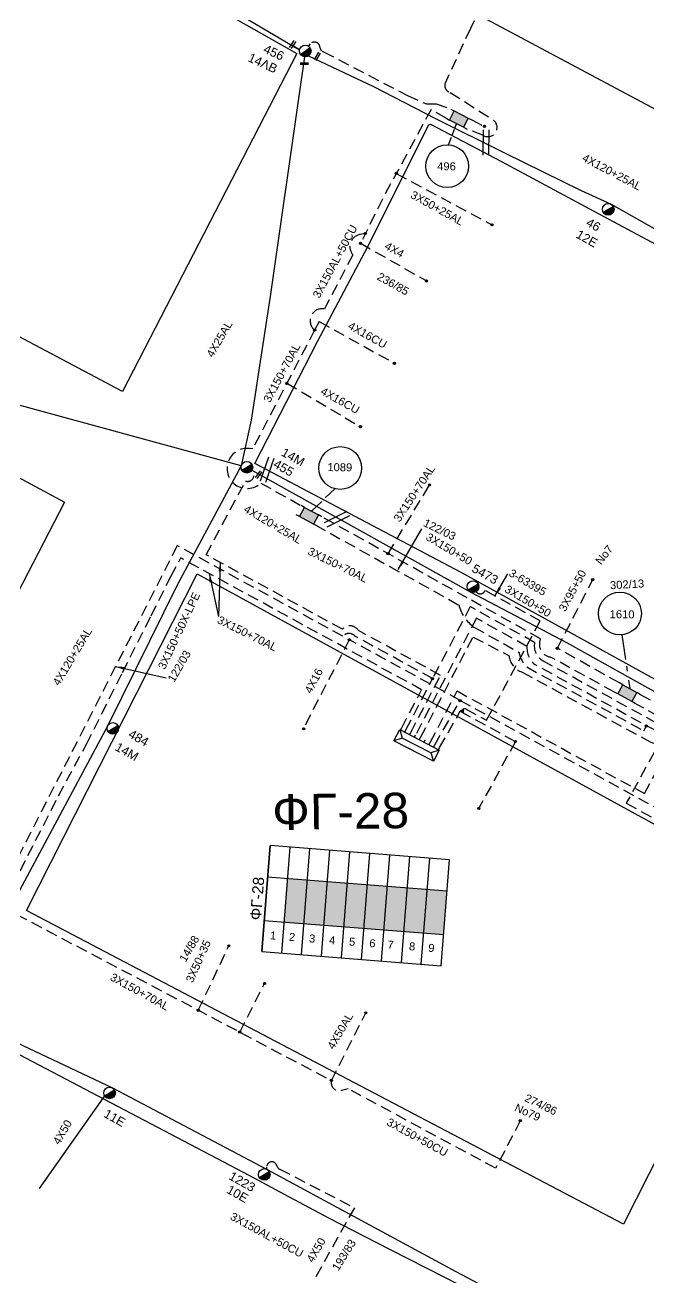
# Model space of a CAD drawing. Header units: millimetres. Extents: x 2087 to 5289, y 222 to 1137.
# Drawn here: x 2357.1 to 2427.3, y 575 to 716 of the extents above; entities that cross this region are included whole.
import ezdxf
from ezdxf.enums import TextEntityAlignment as Align

# ---------------------------------------------------------------- set-up
doc = ezdxf.new("R2010")
doc.units = ezdxf.units.MM
doc.linetypes.add('DASHED', pattern=[19.05, 12.7, -6.35])
for name, color, linetype in [('Link Box 4 Διευθύνσεων', 7, 'Continuous'), ('Pillar OTE', 7, 'Continuous'), ('Άγνωστα', 7, 'Continuous'), ('Ασφαλειοκιβώτια Χ.Τ 9 αναχωρήσεων', 7, 'Continuous'), ('Εναέρια παροχή ΧΤ 4x16', 7, 'SYN_LINE'), ('Επιγραφές - Σχήματα', 7, 'Continuous'), ('Καλωδια ΧΤ    3Χ95+50', 7, 'DASHED'), ('Καλώδια ΧΤ   3x150+50CU', 7, 'DASHED'), ('Καλώδια ΧΤ   3x150+70AL', 7, 'DASHED'), ('Καλώδια ΧΤ   3x150AL+50CU', 7, 'DASHED'), ('Καλώδια ΧΤ   4x50AL', 7, 'DASHED'), ('Μηχανική τομή', 7, 'Continuous'), ('Στύλος ΦΜ', 7, 'Continuous'), ('Στύλος ΦΜ @ 1', 7, 'Continuous'), ('Συνδέσεις', 7, 'Continuous'), ('Συνεστραμμενα ΧΤ  4Χ120+25 Al', 7, 'Continuous'), ('Τομή', 7, 'Continuous'), ('Υπογεια καλωδια Παροχων ΧΤ 4Χ50', 7, 'DASHED'), ('Υποσταθμός πόλεως', 7, 'Continuous'), ('Υπόβαθρο ΔΕΗ', 7, 'Continuous'), ('Υπόγεια Καλώδια Δικτύου ΧΤ   .10', 7, 'DASHED'), ('Υπόγεια καλώδια Παροχών ΧΤ   4x16CU', 7, 'DASHED'), ('Υπόγειο καλώδιο Μέσης Τάσης 20KV', 7, 'Continuous')]:
    doc.layers.add(name, color=color, linetype=linetype)
doc.styles.add('arial', font='arial.ttf')
doc.styles.get("Standard").update_dxf_attribs({"font": 'arial.ttf'})
doc.linetypes.add('SYN_LINE', pattern='A,0.5,-0.0001,["/\\/\\/\\/",Standard,S=0.1,R=0,X=0,Y=-0.05],-0.25', length=0.7501)
doc.dimstyles.new('ISO-25', dxfattribs={"dimtxt": 2.5, "dimasz": 2.5, "dimexe": 1.25, "dimexo": 0.625, "dimtad": 1, "dimtxsty": 'Standard', "dimcen": 2.5, "dimadec": 0, "dimazin": 0, "dimtfac": 1, "dimtmove": 0, "dimatfit": 3, "dimfxl": 1, "dimarcsym": 0})

# ---------------------------------------------------------------- blocks, each defined once
blk = doc.blocks.new('ΤΟΜΗ')
at = {"layer": 'Τομή', "ltscale": 40}
for p, q in [((-5.68, 0), (5.68, 0)), ((5.68, -2.33), (-5.68, -2.33))]:
    blk.add_line(p, q, dxfattribs=at)
blk = doc.blocks.new('ΜΗΧΑΝΙΚΗ ΤΟΜΗ')
at = {"layer": 'Μηχανική τομή', "ltscale": 40}
for p, q in [((-1.89, 0.78), (1.89, 0.78)), ((1.89, 0), (-1.89, 0))]:
    blk.add_line(p, q, dxfattribs=at)
blk = doc.blocks.new('ΥΠΑΡΧΩΝ ΤΣΙΜΕΝΤΕΝΙΟΣ ΣΤΥΛΟΣ')
at = {"layer": 'Στύλος ΦΜ'}
blk.add_hatch(color=7, dxfattribs=at).paths.add_polyline_path([(-1.29, -2.28, 0.574793), (2.62, 0, 0.268822), (1.3, 2.27)])
at = {"layer": 'Στύλος ΦΜ', "color": 7}
blk.add_line((-1.29, -2.28), (1.3, 2.27), dxfattribs=at)
blk.add_circle((0, 0), 2.62, dxfattribs=at)
at = {"layer": 'Στύλος ΦΜ', "flags": 4}
for tag, p in [('ΑΡΙΘΜΟΣ', (-4.68, 8.05)), ('ΤΥΠΟΣ', (-4.91, 3.03))]:
    blk.add_attdef(tag, p, '', height=4, dxfattribs=at)
blk = doc.blocks.new('LINK BOX 4 ΑΝΑΧΩΡΗΣΕΩΝ')
at = {"layer": 'Link Box 4 Διευθύνσεων', "ltscale": 40}
blk.add_hatch(color=256, dxfattribs=at).paths.add_polyline_path([(-3.54, 0), (-3.54, -4.67), (3.54, -4.67), (3.54, 0)])
for p, q in [((-3.54, 0), (-5.33, 0)), ((5.33, 0), (3.54, 0)), ((-3.54, -4.67), (-5.33, -4.67)), ((5.33, -4.67), (3.54, -4.67))]:
    blk.add_line(p, q, dxfattribs=at)
blk.add_lwpolyline([(-3.54, -4.67), (-3.54, 0), (3.54, 0), (3.54, -4.67)], close=True, dxfattribs=at)
blk = doc.blocks.new('_ΣΥΝΔΕΣΗ')
at = {"layer": 'Συνδέσεις', "linetype": 'SYN_LINE', "ltscale": 40}
blk.add_hatch(color=256, dxfattribs=at).paths.add_polyline_path([(0.5, -0.01, 1), (-0.5, -0.01, 1)])
at = {"layer": 'Συνδέσεις'}
blk.add_circle((0, -0.01), 0.5, dxfattribs=at)
blk = doc.blocks.new('ΑΣΦΑΛΕΙΟΚΙΒΩΤΙΟ ΥΠΟΣΤΑΘΜΟΥ 9 ΑΝΑΧΩΡΗΣΕΩΝ')
at = {"layer": 'Ασφαλειοκιβώτια Χ.Τ 9 αναχωρήσεων', "ltscale": 40}
for p, q in [((-23.8, 40.36), (24.02, 40.36)), ((-9.72, 40.36), (-9.72, -40.64)), ((9.94, 40.36), (9.94, -40.64)), ((-23.8, 31.36), (24.02, 31.36)), ((-23.8, 22.36), (24.02, 22.36)), ((-23.8, 13.36), (24.02, 13.36)), ((-23.8, 4.36), (24.02, 4.36)), ((-23.8, -4.64), (24.02, -4.64)), ((-23.8, -13.64), (24.02, -13.64)), ((-23.8, -22.64), (24.02, -22.64)), ((-23.8, -31.64), (24.02, -31.64))]:
    blk.add_line(p, q, dxfattribs=at)
at = {"layer": 'Ασφαλειοκιβώτια Χ.Τ 9 αναχωρήσεων'}
blk.add_lwpolyline([(-23.8, -40.64), (24.02, -40.64), (24.02, 40.36), (-23.8, 40.36)], close=True, dxfattribs=at)
for s, p in [('1', (-17.96, 37.24)), ('2', (-17.96, 28.67)), ('3', (-17.96, 19.6)), ('4', (-17.96, 10.58)), ('5', (-17.96, 1.57)), ('6', (-17.96, -7.57)), ('7', (-17.96, -15.81)), ('8', (-17.96, -25.5)), ('9', (-17.96, -34.19))]:
    blk.add_text(s, height=3.6, rotation=270, dxfattribs=at).set_placement(p)
at = {"layer": 'Ασφαλειοκιβώτια Χ.Τ 9 αναχωρήσεων', "ltscale": 40}
for tag, height, p in [('ΟΝΟΜΑ', 5, (-0.16, 44.31)), ('ΚΕΙΜΕΝΟ 1', 2, (17.06, 35.59)), ('ΚΕΙΜΕΝΟ 2', 2, (17.06, 26.88)), ('ΚΕΙΜΕΝΟ 3', 2, (17.06, 17.69)), ('ΚΕΙΜΕΝΟ 4', 2, (17.06, 8.71)), ('ΚΕΙΜΕΝΟ 5', 2, (17.06, -0.13)), ('ΚΕΙΜΕΝΟ 6', 2, (17.06, -9.05)), ('ΚΕΙΜΕΝΟ 7', 2, (17.06, -18.13)), ('ΚΕΙΜΕΝΟ 8', 2, (17.06, -26.85)), ('ΚΕΙΜΕΝΟ 9', 2, (17.06, -35.99)), ('ΣΧ', 2, (-0.1, -42.64))]:
    blk.add_attdef(tag, text='', height=height, dxfattribs=at).set_placement(p, align=Align.MIDDLE_CENTER)
blk = doc.blocks.new('ΥΠΟΣΤΑΘΜΟΣ ΠΟΛΕΩΣ 9 ΑΝΑΧΩΡΗΣΕΩΝ')
at = {"layer": 'Υποσταθμός πόλεως', "ltscale": 40}
for p, q in [((-9.63, -2.82), (-9.63, -4)), ((-7.12, -2.82), (-7.12, -4)), ((-4.84, -2.82), (-4.84, -4)), ((-2.36, -2.82), (-2.36, -4)), ((0.09, -2.82), (0.09, -4)), ((2.55, -2.82), (2.55, -4)), ((5.02, -2.82), (5.02, -4)), ((7.48, -2.82), (7.48, -4)), ((9.61, -2.82), (9.61, -4))]:
    blk.add_line(p, q, dxfattribs=at)
blk.add_lwpolyline([(-10.02, 2.82), (10.02, 2.82), (10.02, -2.82), (-10.02, -2.82)], close=True, dxfattribs=at)
for points in [[(-7.21, 0), (-10.02, 2.82)], [(-10.02, -2.82), (-7.21, 0)], [(-7.21, 0), (7.21, 0)], [(7.21, 0), (10.02, 2.82)], [(10.02, -2.82), (7.21, 0)]]:
    blk.add_lwpolyline(points, dxfattribs=at)
at = {"layer": 'Υποσταθμός πόλεως', "linetype": 'SYN_LINE', "ltscale": 40, "flags": 1}
for tag, p in [('ΜΕΤΑΣΧΗΜΑΤΙΣΜΟΣ', (10.79, 1.71)), ('ΙΣΧΥΣ', (10.77, -1.08)), ('ΑΡΙΘΜΟΣ', (10.89, -3.8))]:
    blk.add_attdef(tag, p, '', height=1.8, dxfattribs=at)

msp = doc.modelspace()

# ---------------------------------------------------------------- hatches: boundary and pattern name
at = {"layer": 'Ασφαλειοκιβώτια Χ.Τ 9 αναχωρήσεων'}
h = msp.add_hatch(color=173, dxfattribs=at)
h.dxf.hatch_style = 1
h.paths.add_polyline_path([(2386.66, 620), (2386.28, 615.1), (2388.52, 614.92), (2388.91, 619.82)])
h = msp.add_hatch(color=133, dxfattribs=at)
h.dxf.hatch_style = 1
h.paths.add_polyline_path([(2388.91, 619.82), (2388.52, 614.92), (2390.76, 614.74), (2391.15, 619.64)])
h = msp.add_hatch(color=6, dxfattribs=at)
h.dxf.hatch_style = 1
h.paths.add_polyline_path([(2391.15, 619.64), (2390.76, 614.74), (2393.01, 614.57), (2393.39, 619.47)])
h = msp.add_hatch(color=62, dxfattribs=at)
h.dxf.hatch_style = 1
h.paths.add_polyline_path([(2393.39, 619.47), (2393.01, 614.57), (2395.25, 614.39), (2395.63, 619.29)])
h = msp.add_hatch(color=1, dxfattribs=at)
h.dxf.hatch_style = 1
h.paths.add_polyline_path([(2395.63, 619.29), (2395.25, 614.39), (2397.49, 614.21), (2397.88, 619.11)])
h = msp.add_hatch(color=30, dxfattribs=at)
h.dxf.hatch_style = 1
h.paths.add_polyline_path([(2397.88, 619.11), (2397.49, 614.21), (2399.74, 614.04), (2400.12, 618.94)])
h = msp.add_hatch(color=85, dxfattribs=at)
h.dxf.hatch_style = 1
h.paths.add_polyline_path([(2400.12, 618.94), (2399.74, 614.04), (2401.98, 613.86), (2402.36, 618.76)])
h = msp.add_hatch(color=27, dxfattribs=at)
h.dxf.hatch_style = 1
h.paths.add_polyline_path([(2402.36, 618.76), (2401.98, 613.86), (2404.22, 613.68), (2404.61, 618.58)])
at = {"layer": 'Συνδέσεις', "linetype": 'DASHED', "ltscale": 0.1}
h = msp.add_hatch(color=256, dxfattribs=at)
h.dxf.hatch_style = 1
h.paths.add_polyline_path([(2406.39, 638.62), (2406.42, 639.04), (2406.08, 638.79)])

# ---------------------------------------------------------------- linework, layer by layer
at = {"layer": 'Pillar OTE', "ltscale": 40}
msp.add_lwpolyline([(2406.08, 638.79), (2406.42, 639.04), (2406.39, 638.62), (2406.08, 638.79)], dxfattribs=at)
at = {"layer": 'Άγνωστα', "color": 6, "linetype": 'SYN_LINE', "ltscale": 10}
for points in [[(2362.68, 728.03), (2377.49, 719.41), (2377.49, 719.41), (2388.01, 713.19), (2387.08, 713.77), (2388.01, 713.19)], [(2389.03, 712.54), (2396.32, 709.06), (2403.2, 705.5), (2411.05, 701.6), (2419.67, 697.38), (2423.03, 695.83), (2447.22, 682.15), (2447.22, 682.15), (2452.12, 679.58), (2469.94, 669.46), (2469.94, 669.46), (2480.71, 663.46), (2504.49, 650.44), (2508.82, 648.28), (2508.82, 648.28)]]:
    msp.add_lwpolyline(points, dxfattribs=at)
at = {"layer": 'Άγνωστα', "color": 133, "linetype": 'DASHED', "ltscale": 0.1}
msp.add_lwpolyline([(2389, 713.63), (2389.22, 713.87, -0.674392), (2390.3, 713.49, 0.309856), (2390.68, 712.99), (2400.14, 708.06), (2402.28, 707.12), (2403.36, 707.12), (2405.01, 706.54)], format="xyb", dxfattribs=at)
at = {"layer": 'Άγνωστα', "color": 133, "linetype": 'SYN_LINE', "ltscale": 10}
for points in [[(2388.55, 712.43), (2387.89, 707.73), (2384.73, 685.7), (2382.58, 671.53), (2381.44, 666.4)], [(2381.44, 666.4), (2374.29, 653.05), (2366.44, 637.19), (2353.64, 613.31), (2349.78, 605.08)]]:
    msp.add_lwpolyline(points, dxfattribs=at)
at = {"layer": 'Άγνωστα', "color": 133, "linetype": 'DASHED', "ltscale": 0.1}
for points in [[(2404.48, 705.5), (2402.79, 706.48), (2397.32, 696.41), (2394.86, 691.44)], [(2398.88, 699.3), (2409.64, 693.52)], [(2394.86, 691.44), (2402.28, 687.21)]]:
    msp.add_lwpolyline(points, dxfattribs=at)
at = {"layer": 'Άγνωστα', "color": 30, "linetype": 'DASHED', "ltscale": 0.1}
msp.add_lwpolyline([(2355.77, 615.18), (2355.04, 615.92, -0.349124), (2354.86, 617.47), (2360.9, 629.28), (2364.04, 635.08), (2368.11, 643.17), (2371.32, 649.54), (2373.52, 653.95), (2374.66, 656.04), (2374.66, 656.04), (2374.66, 656.04, 0.182969), (2374.66, 656.04, -0.257385), (2374.66, 656.04), (2374.66, 656.04)], format="xyb", dxfattribs=at)
for points in [[(2376.62, 605.16), (2380.05, 612.4)], [(2381.28, 602.7), (2384.07, 608.17)]]:
    msp.add_lwpolyline(points, dxfattribs=at)
at = {"layer": 'Επιγραφές - Σχήματα'}
for points in [[(2405.5, 704.47), (2405.66, 704.89)], [(2404.77, 702.52), (2405.1, 703.39)], [(2405.18, 703.62), (2405.43, 704.27)]]:
    msp.add_lwpolyline(points, dxfattribs=at)
for centre in [(2404.61, 700.12), (2392.58, 666.16), (2424.03, 649.79)]:
    msp.add_circle(centre, 2.41, dxfattribs=at)
at = {"layer": 'Καλωδια ΧΤ    3Χ95+50', "color": 173, "linetype": 'DASHED', "ltscale": 0.1}
msp.add_lwpolyline([(2417, 645.89), (2420.97, 653.6)], dxfattribs=at)
at = {"layer": 'Καλώδια ΧΤ   3x150+50CU', "color": 133, "ltscale": 0.1}
msp.add_lwpolyline([(2395.4, 692.54), (2394.84, 692.44, 0.576799), (2393.99, 690.15), (2390.82, 684.08), (2390.54, 684.08, 0.706218), (2389.7, 681.68, 0.54665)], format="xyb", dxfattribs=at)
at = {"layer": 'Καλώδια ΧΤ   3x150+50CU', "color": 27, "linetype": 'DASHED', "ltscale": 0.1}
msp.add_lwpolyline([(2406.42, 639.04, -0.282719), (2406.73, 639.05), (2409.04, 637.78), (2409.04, 637.78), (2409.04, 637.78), (2415.07, 648.96), (2408.86, 652.39, -0.640089), (2407.86, 652.26)], format="xyb", dxfattribs=at)
at = {"layer": 'Καλώδια ΧΤ   3x150+50CU', "color": 30, "ltscale": 0.1}
msp.add_lwpolyline([(2412.83, 592.74), (2410.05, 587.4), (2393.49, 596.31), (2392.73, 596.12, -0.563564), (2391.59, 597.26)], format="xyb", dxfattribs=at)
at = {"layer": 'Καλώδια ΧΤ   3x150+50CU', "color": 85, "ltscale": 0.1}
msp.add_lwpolyline([(2384.33, 587.28), (2384.33, 587.56, -0.709289), (2385.32, 587.91, -0.090617), (2385.51, 587.56, 0.231333), (2385.77, 587.29), (2394.17, 582.95)], format="xyb", dxfattribs=at)
at = {"layer": 'Καλώδια ΧΤ   3x150+70AL', "color": 133, "ltscale": 0.1}
msp.add_lwpolyline([(2390.22, 682.63), (2389.7, 681.68), (2382.76, 668.37), (2382.58, 668.32, 1.650034), (2383.65, 664.46), (2388.18, 661.93)], format="xyb", dxfattribs=at)
at = {"layer": 'Καλώδια ΧΤ   3x150+70AL', "color": 133, "linetype": 'DASHED', "ltscale": 0.1}
msp.add_lwpolyline([(2455.45, 668.18), (2444.14, 645.95), (2442.02, 645.74), (2436.21, 634.47), (2432.01, 636.78, -0.24175), (2428.09, 636.58), (2414.47, 644.05, -0.242338), (2413.57, 646.1), (2407.9, 649.26), (2407.9, 649.26), (2401.04, 636.11)], format="xyb", dxfattribs=at)
at = {"layer": 'Καλώδια ΧΤ   3x150+70AL', "color": 6, "linetype": 'DASHED', "ltscale": 0.1}
msp.add_lwpolyline([(2402.7, 635.28), (2405.72, 641.08), (2426.78, 629.54), (2431.58, 638.46, 0.365098), (2433.28, 641.5), (2433.28, 641.5), (2433.28, 641.5), (2438.24, 650.94), (2444.52, 663.44), (2445.14, 665.06), (2445.79, 665.47, 0.339343), (2446.58, 667.6)], format="xyb", dxfattribs=at)
at = {"layer": 'Καλώδια ΧΤ   3x150+70AL', "color": 1, "linetype": 'DASHED', "ltscale": 0.1}
msp.add_lwpolyline([(2400.51, 636.41), (2403.86, 642.83), (2394.65, 647.87, 0.494913), (2392.83, 648.02), (2377.5, 656.41), (2381.94, 664.69, 0.807133), (2382.65, 665.92)], format="xyb", dxfattribs=at)
at = {"layer": 'Καλώδια ΧΤ   3x150+70AL', "color": 173, "ltscale": 0.1}
msp.add_lwpolyline([(2397.96, 656.52), (2402.61, 664.24)], dxfattribs=at)
at = {"layer": 'Καλώδια ΧΤ   3x150+70AL', "color": 173, "linetype": 'DASHED', "ltscale": 0.1}
msp.add_lwpolyline([(2423.42, 640.95), (2416.21, 644.9, -0.491219), (2415.1, 646.96), (2406.87, 651.55), (2390.52, 660.67)], format="xyb", dxfattribs=at)
at = {"layer": 'Καλώδια ΧΤ   3x150+70AL', "color": 30, "ltscale": 0.1}
msp.add_lwpolyline([(2355.86, 615.35), (2356.19, 615.95), (2391.59, 597.26)], dxfattribs=at)
at = {"layer": 'Καλώδια ΧΤ   3x150AL+50CU', "color": 133, "linetype": 'DASHED', "ltscale": 0.1}
msp.add_lwpolyline([(2389.77, 659.75), (2405.91, 650.75, 0.168959), (2407.6, 648.26), (2412.69, 645.42, 0.153657), (2413.55, 643.78), (2426.71, 636.61), (2427.01, 637.17)], format="xyb", dxfattribs=at)
at = {"layer": 'Καλώδια ΧΤ   3x150AL+50CU', "color": 62, "linetype": 'DASHED', "ltscale": 0.1}
for points in [[(2399.97, 636.7), (2402.97, 642.47), (2394.24, 647.25, 0.446735), (2392.88, 647.23), (2374.26, 657.43), (2353.93, 617.63), (2348.86, 607.71, 0.607295), (2348.89, 604.83)], [(2438.6, 637.59), (2438.21, 636.85), (2433.38, 639.4, -0.401358), (2428.15, 637.47), (2415.42, 644.45, -0.336834), (2414.44, 646.54)]]:
    msp.add_lwpolyline(points, format="xyb", dxfattribs=at)
at = {"layer": 'Καλώδια ΧΤ   3x150AL+50CU', "color": 30, "linetype": 'DASHED', "ltscale": 0.1}
msp.add_lwpolyline([(2399.5, 636.94), (2401.73, 641.22), (2374.65, 656.04)], dxfattribs=at)
at = {"layer": 'Καλώδια ΧΤ   3x150AL+50CU', "color": 62, "linetype": 'DASHED', "ltscale": 0.1}
msp.add_lwpolyline([(2414.43, 646.54), (2407.2, 650.57), (2402.97, 642.47)], dxfattribs=at)
at = {"layer": 'Καλώδια ΧΤ   3x150AL+50CU', "color": 173, "linetype": 'DASHED', "ltscale": 0.1}
for points in [[(2401.61, 635.84), (2407.51, 647.15), (2411.56, 645.04), (2411.56, 645.04, 0.290655), (2413.03, 643.2), (2427.43, 635.35, 0.250184), (2431.75, 635.95), (2438.42, 632.38)], [(2426.31, 640.7), (2436.98, 634.85), (2437.23, 632.1), (2441.35, 629.89, 0.963751), (2441.78, 630.57), (2440.76, 631.12)]]:
    msp.add_lwpolyline(points, format="xyb", dxfattribs=at)
at = {"layer": 'Καλώδια ΧΤ   3x150AL+50CU', "color": 85, "linetype": 'DASHED', "ltscale": 0.1}
for points in [[(2406.06, 640.02), (2393.54, 646.87)], [(2403.2, 635.01), (2406.06, 640.02), (2435.1, 624.1)]]:
    msp.add_lwpolyline(points, dxfattribs=at)
at = {"layer": 'Καλώδια ΧΤ   3x150AL+50CU', "color": 173, "linetype": 'DASHED', "ltscale": 0.1}
for points in [[(2423.98, 641.98), (2417.11, 645.83)], [(2425.55, 639.78), (2429.71, 637.51), (2424.74, 628.45), (2434.35, 623.18)]]:
    msp.add_lwpolyline(points, dxfattribs=at)
at = {"layer": 'Καλώδια ΧΤ   3x150AL+50CU', "color": 27, "linetype": 'DASHED', "ltscale": 0.1}
msp.add_lwpolyline([(2403.76, 634.72), (2406.08, 638.79), (2412.28, 635.4), (2408.16, 627.88)], dxfattribs=at)
at = {"layer": 'Καλώδια ΧΤ   4x50AL', "color": 30, "ltscale": 0.1}
msp.add_lwpolyline([(2391.59, 597.26), (2395.46, 604.88)], dxfattribs=at)
at = {"layer": 'Συνεστραμμενα ΧΤ  4Χ120+25 Al', "color": 27, "linetype": 'SYN_LINE', "ltscale": 10}
msp.add_lwpolyline([(2382.65, 665.92), (2407.18, 652.24), (2407.18, 652.24), (2407.18, 652.24), (2418.11, 646.5), (2427.16, 641.44), (2431.28, 639.13), (2441.32, 633.67), (2457.99, 624.55), (2457.99, 624.55)], dxfattribs=at)
at = {"layer": 'Συνεστραμμενα ΧΤ  4Χ120+25 Al', "color": 85, "linetype": 'SYN_LINE', "ltscale": 10}
msp.add_lwpolyline([(2350.1, 604.38), (2366.96, 596.43), (2384.36, 587.26), (2405.58, 575.79), (2419.43, 568.42), (2428.34, 563.8), (2428.34, 563.8), (2447.18, 553.93), (2456.2, 549.39), (2470.83, 541.54), (2475.32, 539.23), (2495.23, 529.18), (2495.23, 529.18), (2495.23, 529.18), (2504.29, 523.01)], dxfattribs=at)
at = {"layer": 'Υπογεια καλωδια Παροχων ΧΤ 4Χ50', "color": 85, "linetype": 'DASHED', "ltscale": 0.1}
msp.add_lwpolyline([(2394.17, 582.95), (2389.63, 574.79)], dxfattribs=at)
at = {"layer": 'Υπόβαθρο ΔΕΗ'}
for points in [[(2495.13, 782.85), (2449.47, 695.07), (2409.05, 716.63), (2441.27, 779.51), (2448.31, 783.69)], [(2337.3, 691.05), (2357.83, 729.74), (2387.7, 712.8), (2368.09, 674.75), (2337.31, 691.07)], [(2450.52, 679.05), (2431.24, 640.57), (2406.19, 654.41), (2382.96, 666.66), (2382.96, 666.66), (2382.96, 666.66), (2390.04, 680.4), (2396.03, 691.72), (2401.13, 701.95), (2402.54, 704.77), (2402.72, 704.85), (2410.72, 700.64), (2420.62, 695.32), (2428.11, 691.29), (2436.63, 686.58), (2445.74, 681.54), (2450.56, 679.12)], [(2330.88, 678.84), (2361.58, 662.33), (2342.06, 624.55), (2311.04, 641.54), (2330.88, 678.84)], [(2391.99, 663.83), (2390.9, 662.79)], [(2390.51, 662.41), (2389.35, 661.3)], [(2376.48, 654.24), (2443.02, 617.81), (2424.43, 581.11), (2357.31, 616.37), (2376.48, 654.24)], [(2424.26, 647.39), (2424.66, 644.63)], [(2424.78, 643.86), (2424.86, 643.32)], [(2425, 642.31), (2425.14, 641.34)], [(2349.79, 603.66), (2374.95, 590.47), (2382.39, 586.58), (2386.27, 584.48), (2391.27, 581.81), (2398.13, 578.29), (2404.37, 575.09), (2409.32, 572.56), (2415.8, 568.88), (2417.44, 567.94), (2406.38, 546.64), (2401.05, 536.39), (2398.75, 531.87), (2330.26, 567.5), (2330.26, 567.5), (2330.26, 567.5), (2330.26, 567.5), (2330.26, 567.5), (2330.26, 567.5), (2330.26, 567.5), (2335.33, 576.71), (2340.85, 586.97), (2345.38, 595.42), (2349.79, 603.66)]]:
    msp.add_lwpolyline(points, dxfattribs=at)
at = {"layer": 'Υπόγεια Καλώδια Δικτύου ΧΤ   .10', "color": 30, "ltscale": 0.1}
msp.add_lwpolyline([(2432.08, 762.49), (2432.36, 762.99, 1.274654), (2430.18, 763.09, 0.141962), (2430.18, 761.63), (2424.82, 750.67), (2419.6, 741.26), (2418.89, 740.01), (2418.55, 739.83, 0.816349), (2418.19, 736.74), (2407.21, 715.59), (2404.41, 709.54, 0.477596), (2404.96, 708.4), (2409.74, 705.35, -0.993744), (2408.63, 703.59), (2406.85, 704.28)], format="xyb", dxfattribs=at)
msp.add_lwpolyline([(2407.38, 705.32), (2408.77, 704.6)], dxfattribs=at)
at = {"layer": 'Υπόγεια καλώδια Παροχών ΧΤ   4x16CU', "color": 133, "ltscale": 0.1}
for points in [[(2390.22, 682.63), (2398.66, 677.94)], [(2386.58, 675.7), (2394.85, 670.81)]]:
    msp.add_lwpolyline(points, dxfattribs=at)
at = {"layer": 'Υπόγεια καλώδια Παροχών ΧΤ   4x16CU', "color": 85, "linetype": 'DASHED', "ltscale": 0.1}
msp.add_lwpolyline([(2393.6, 646.84), (2388.42, 636.82)], dxfattribs=at)
at = {"layer": 'Υπόγειο καλώδιο Μέσης Τάσης 20KV', "color": 1, "linetype": 'SYN_LINE', "ltscale": 10}
msp.add_lwpolyline([(2381.44, 666.4), (2333.51, 679.49), (2333.51, 679.49)], dxfattribs=at)
at = {"layer": 'Υπόγειο καλώδιο Μέσης Τάσης 20KV', "color": 85, "linetype": 'SYN_LINE', "ltscale": 10}
msp.add_lwpolyline([(2366.08, 595.52), (2358.72, 585.11), (2358.72, 585.11)], dxfattribs=at)

# ---------------------------------------------------------------- block references
at = {"layer": 'Link Box 4 Διευθύνσεων', "xscale": 0.2499999999999999, "yscale": 0.2499999999999999, "zscale": 0.2499999999999999}
for p, rotation in [((2405.66, 704.89), 152.738175983688), ((2389.35, 661.3), 331.8039640541659), ((2425.14, 641.34), 331.2700761235023)]:
    msp.add_blockref('LINK BOX 4 ΑΝΑΧΩΡΗΣΕΩΝ', p, dxfattribs=dict(at, rotation=rotation))
at = {"layer": 'Ασφαλειοκιβώτια Χ.Τ 9 αναχωρήσεων', "xscale": 0.2500000000000074, "yscale": 0.2500000000000074, "zscale": 0.2500000000000074, "rotation": 85.49967385652796}
msp.add_blockref('ΑΣΦΑΛΕΙΟΚΙΒΩΤΙΟ ΥΠΟΣΤΑΘΜΟΥ 9 ΑΝΑΧΩΡΗΣΕΩΝ', (2394.28, 616.9), dxfattribs=at).add_auto_attribs({'ΟΝΟΜΑ': 'ΦΓ-28'})
at = {"layer": 'Μηχανική τομή'}
for p, xscale, yscale, zscale, rotation in [((2387.31, 713.76), 0.25, 0.25, 0.25, 56.6259920651197), ((2390.09, 712.42), 0.25, 0.25, 0.25, 59.62206558322919), ((2383.33, 665.47), 0.2499999999999999, 0.2499999999999999, 0.2499999999999999, 234.5127996605442)]:
    msp.add_blockref('ΜΗΧΑΝΙΚΗ ΤΟΜΗ', p, dxfattribs=dict(at, xscale=xscale, yscale=yscale, zscale=zscale, rotation=rotation))
at = {"layer": 'Μηχανική τομή', "xscale": 0.25, "yscale": 0.25, "zscale": 0.25}
msp.add_blockref('ΜΗΧΑΝΙΚΗ ΤΟΜΗ', (2388.53, 711.55), dxfattribs=at)
at = {"layer": 'Στύλος ΦΜ @ 1', "ltscale": 40}
ref = msp.add_blockref('ΥΠΑΡΧΩΝ ΤΣΙΜΕΝΤΕΝΙΟΣ ΣΤΥΛΟΣ', (2388.65, 713.07), dxfattribs=dict(at, xscale=0.2499999999999999, yscale=0.2499999999999999, zscale=0.2499999999999999, rotation=335.3908785541393))
ref.add_attrib('ΤΥΠΟΣ', '456', (2383.85, 712.94), dxfattribs={"layer": 'Στύλος ΦΜ', "height": 1, "rotation": 335.3909, "flags": 4})
ref.add_attrib('ΑΡΙΘΜΟΣ', '14ΛB', (2382.11, 711.96), dxfattribs={"layer": 'Στύλος ΦΜ', "height": 1, "rotation": 335.3909, "flags": 4})
ref = msp.add_blockref('ΥΠΑΡΧΩΝ ΤΣΙΜΕΝΤΕΝΙΟΣ ΣΤΥΛΟΣ', (2422.71, 695.26), dxfattribs=dict(at, xscale=0.2499999999999998, yscale=0.2499999999999998, zscale=0.2499999999999998, rotation=330.6463124681125))
ref.add_attrib('ΤΥΠΟΣ', '46', (2420.13, 693.48), dxfattribs={"layer": 'Στύλος ΦΜ', "height": 1, "rotation": 330.6463, "flags": 4})
ref.add_attrib('ΑΡΙΘΜΟΣ', '12E', (2418.99, 692.14), dxfattribs={"layer": 'Στύλος ΦΜ', "height": 1, "rotation": 330.6463, "flags": 4})
ref = msp.add_blockref('ΥΠΑΡΧΩΝ ΤΣΙΜΕΝΤΕΝΙΟΣ ΣΤΥΛΟΣ', (2382.08, 666.24), dxfattribs=dict(at, xscale=0.2499999999999998, yscale=0.2499999999999998, zscale=0.2499999999999998, rotation=330.6463124681125))
ref.add_attrib('ΤΥΠΟΣ', '14M', (2385.85, 667.62), dxfattribs={"layer": 'Στύλος ΦΜ', "height": 1, "rotation": 330.6463, "flags": 4})
ref.add_attrib('ΑΡΙΘΜΟΣ', '455', (2384.96, 666.31), dxfattribs={"layer": 'Στύλος ΦΜ', "height": 1, "rotation": 330.6463, "flags": 4})
ref = msp.add_blockref('ΥΠΑΡΧΩΝ ΤΣΙΜΕΝΤΕΝΙΟΣ ΣΤΥΛΟΣ', (2407.51, 652.81), dxfattribs=dict(at, xscale=0.2499999999999998, yscale=0.2499999999999998, zscale=0.2499999999999998, rotation=330.6463124681125))
ref.add_attrib('ΤΥΠΟΣ', '5473', (2407.27, 654.55), dxfattribs={"layer": 'Στύλος ΦΜ', "height": 1, "rotation": 330.6463, "flags": 4})
ref = msp.add_blockref('ΥΠΑΡΧΩΝ ΤΣΙΜΕΝΤΕΝΙΟΣ ΣΤΥΛΟΣ', (2367.01, 636.87), dxfattribs=dict(at, xscale=0.2499999999999998, yscale=0.2499999999999998, zscale=0.2499999999999998, rotation=330.6463124681125))
ref.add_attrib('ΤΥΠΟΣ', '484', (2368.65, 635.94), dxfattribs={"layer": 'Στύλος ΦΜ', "height": 1, "rotation": 330.6463, "flags": 4})
ref.add_attrib('ΑΡΙΘΜΟΣ', '14M', (2367.16, 634.48), dxfattribs={"layer": 'Στύλος ΦΜ', "height": 1, "rotation": 330.6463, "flags": 4})
ref = msp.add_blockref('ΥΠΑΡΧΩΝ ΤΣΙΜΕΝΤΕΝΙΟΣ ΣΤΥΛΟΣ', (2366.64, 595.86), dxfattribs=dict(at, xscale=0.2499999999999998, yscale=0.2499999999999998, zscale=0.2499999999999998, rotation=330.6463124681125))
ref.add_attrib('ΑΡΙΘΜΟΣ', '11E', (2365.89, 593.22), dxfattribs={"layer": 'Στύλος ΦΜ', "height": 1, "rotation": 330.6463, "flags": 4})
ref = msp.add_blockref('ΥΠΑΡΧΩΝ ΤΣΙΜΕΝΤΕΝΙΟΣ ΣΤΥΛΟΣ', (2384.04, 586.69), dxfattribs=dict(at, xscale=0.2499999999999998, yscale=0.2499999999999998, zscale=0.2499999999999998, rotation=330.6463124681125))
ref.add_attrib('ΤΥΠΟΣ', '10E', (2379.71, 584.68), dxfattribs={"layer": 'Στύλος ΦΜ', "height": 1, "rotation": 330.6463, "flags": 4})
ref.add_attrib('ΑΡΙΘΜΟΣ', '1223', (2379.96, 586.21), dxfattribs={"layer": 'Στύλος ΦΜ', "height": 1, "rotation": 330.6463, "flags": 4})
at = {"layer": 'Συνδέσεις', "xscale": 0.25, "yscale": 0.25, "zscale": 0.25}
for p in [(2408.8, 704.61), (2398.88, 699.3), (2409.65, 693.52), (2395.4, 692.54), (2394.86, 691.44), (2402.28, 687.21), (2389.7, 681.69), (2398.67, 677.95), (2386.58, 675.7), (2394.85, 670.81), (2402.62, 664.25), (2397.96, 656.52), (2420.97, 653.6), (2393.6, 646.84), (2417, 645.89), (2402.94, 642.46), (2406.05, 639.98), (2427.01, 637.13), (2388.46, 636.82), (2412.28, 635.4), (2408.16, 627.88), (2380.05, 612.41), (2384.07, 608.17), (2376.62, 605.16), (2395.46, 604.88), (2381.28, 602.71), (2391.59, 597.27), (2412.83, 592.74)]:
    msp.add_blockref('_ΣΥΝΔΕΣΗ', p, dxfattribs=at)
at = {"layer": 'Τομή'}
for p, xscale, yscale, zscale, rotation in [((2408.68, 702.78), 0.25, 0.25, 0.25, 89.2603402922979), ((2384.08, 666.07), 0.2499999999999996, 0.2499999999999996, 0.2499999999999996, 70.64008422165274), ((2392.08, 660.66), 0.2499999999999995, 0.2499999999999995, 0.2499999999999995, 26.66599301665772)]:
    msp.add_blockref('ΤΟΜΗ', p, dxfattribs=dict(at, xscale=xscale, yscale=yscale, zscale=zscale, rotation=rotation))
at = {"layer": 'Υποσταθμός πόλεως', "xscale": 0.2499999999999268, "yscale": 0.2499999999999268, "zscale": 0.2499999999999268, "rotation": 152.4806066074615}
msp.add_blockref('ΥΠΟΣΤΑΘΜΟΣ ΠΟΛΕΩΣ 9 ΑΝΑΧΩΡΗΣΕΩΝ', (2401.16, 634.95), dxfattribs=at)

# ---------------------------------------------------------------- texts
at = {"ltscale": 40, "insert": (2384.89, 629.43), "char_height": 4, "width": 21.1415, "attachment_point": 1, "rotation": 0.8451, "style": 'arial'}
msp.add_mtext('{\\fArial|b0|i0|c204|p34;Ф}Γ-28', dxfattribs=at)
at = {"layer": 'Άγνωστα', "ltscale": 40, "char_height": 0.9, "attachment_point": 1, "style": 'arial'}
for s, insert, width, rotation in [('4X120+25AL', (2420.11, 701.56), 69.1904, 332.0888), ('3X50+25AL', (2400.83, 697.41), 69.1904, 330.7197), ('4X4', (2397.92, 691.65), 69.1904, 330.7197), ('236/85', (2397.07, 688.2), 69.1904, 330.7197), ('4X25AL', (2377.47, 678.97), 69.9522, 59.6916), ('4X120+25AL', (2382.1, 662.06), 69.1904, 329.6165), ('122/03', (2402.24, 660.49), 69.1904, 333.8234), ('3X150+50', (2402.58, 658.91), 69.1904, 329.3532), ('Νο7', (2421.19, 655.77), 69.1904, 51.3191), ('3-63395', (2411.91, 654.86), 69.1904, 329.3532), ('3X95+50', (2417.09, 650.35), 69.1904, 61.6678), ('3X150+50', (2411.44, 653.05), 69.1904, 329.3532), ('302/13', (2422.89, 653.42), 69.1904, 3.1689), ('3X150+50X-LPE', (2372.04, 643.8), 69.1904, 64.7185), ('4X120+25AL', (2360.19, 642.04), 69.1904, 59.0368), ('122/03', (2373.12, 642.44), 69.9522, 59.6916), ('14/88', (2374.42, 610.96), 69.1904, 59.6916), ('3X50+35', (2375.17, 608.55), 69.1904, 65.7587), ('274/86', (2413.61, 595.79), 69.1904, 334.3924), ('Νο79', (2412.47, 594.71), 69.1904, 335.5221), ('\\pt9;4X50', (2360.21, 590.41), 69.1904, 59.7935), ('\\pt9;4X50', (2388.74, 577.15), 69.1904, 59.7935), ('193/83', (2391.6, 576.25), 69.1904, 57.9478)]:
    msp.add_mtext(s, dxfattribs=dict(at, insert=insert, width=width, rotation=rotation))
at = {"layer": 'Εναέρια παροχή ΧΤ 4x16', "ltscale": 40, "insert": (2388.52, 641.13), "char_height": 0.9, "width": 69.1904, "attachment_point": 1, "rotation": 62.6404, "style": 'arial'}
msp.add_mtext('4X16', dxfattribs=at)
at = {"layer": 'Επιγραφές - Σχήματα', "insert": (2403.48, 700.55), "char_height": 0.9, "width": 8.5591, "attachment_point": 1}
msp.add_mtext('496', dxfattribs=at)
at = {"layer": 'Επιγραφές - Σχήματα', "char_height": 0.9, "width": 8.5591, "attachment_point": 1, "rotation": 359.4102}
for s, insert in [('1089', (2391.14, 666.71)), ('1610', (2422.88, 650.17))]:
    msp.add_mtext(s, dxfattribs=dict(at, insert=insert))
at = {"layer": 'Καλώδια ΧΤ   3x150+50CU', "ltscale": 40, "char_height": 0.9, "width": 69.1904, "attachment_point": 1, "style": 'arial'}
for s, insert, rotation in [('3X150AL+50CU', (2389.43, 685.6), 61.6678), ('3X150+50CU', (2398.14, 593.09), 331.284), ('3X150AL+50CU', (2380.55, 582.48), 331.284)]:
    msp.add_mtext(s, dxfattribs=dict(at, insert=insert, rotation=rotation))
at = {"layer": 'Καλώδια ΧΤ   3x150+70AL', "ltscale": 40, "char_height": 0.9, "width": 69.1904, "attachment_point": 1, "style": 'arial'}
for insert, rotation in [((2383.88, 673.86), 61.6678), ((2398.51, 660.5), 56.4913), ((2389.24, 657.3), 333.5145), ((2379.07, 649.57), 333.5145), ((2367.05, 609.4), 331.284)]:
    msp.add_mtext('3X150+70AL', dxfattribs=dict(at, insert=insert, rotation=rotation))
at = {"layer": 'Καλώδια ΧΤ   4x50AL', "ltscale": 40, "insert": (2391.05, 601.13), "char_height": 0.9, "width": 69.1904, "attachment_point": 1, "rotation": 59.6916, "style": 'arial'}
msp.add_mtext('4X50AL', dxfattribs=at)
at = {"layer": 'Υπόγεια καλώδια Παροχών ΧΤ   4x16CU', "ltscale": 40, "char_height": 0.9, "width": 69.1904, "attachment_point": 1, "rotation": 330.7197, "style": 'arial'}
for insert in [(2393.8, 682.67), (2390.72, 675.31)]:
    msp.add_mtext('4X16CU', dxfattribs=dict(at, insert=insert))

# ---------------------------------------------------------------- leaders
at = {"layer": 'Επιγραφές - Σχήματα', "ltscale": 40}
for points in [[(2399.1, 654.74), (2401.77, 659.3)], [(2379.09, 655.54), (2378.88, 649.46)], [(2377.83, 654.31), (2378.88, 649.46)], [(2410.01, 651.8), (2411.44, 654.25)], [(2367.31, 643.84), (2373.01, 642.55)]]:
    msp.add_leader(points, dimstyle='ISO-25', override={"dimasz": 1, "dimtad": 0}, dxfattribs=at)

doc.saveas('drawing.dxf')
